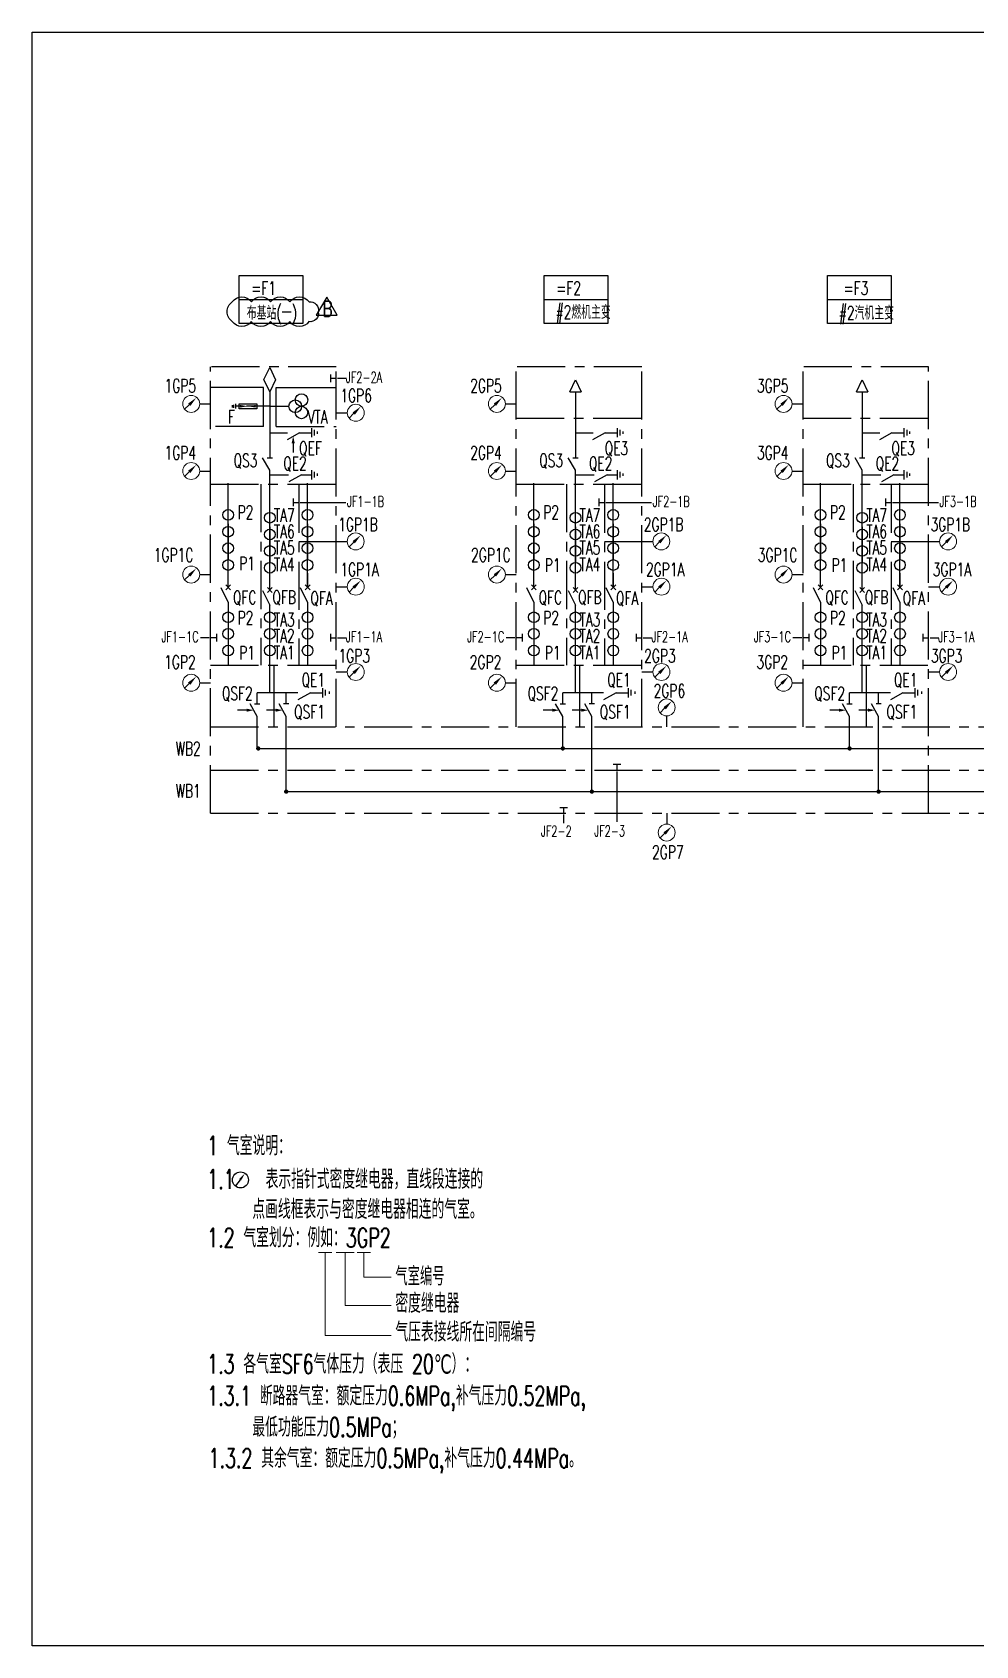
# Model space of a CAD drawing. Extents: x -61205 to 26665, y -81742 to 98141.
# Drawn here: x -57435 to -32859, y -81742 to -39742 of the extents above; entities that cross this region are included whole.
import ezdxf

# ---------------------------------------------------------------- set-up
doc = ezdxf.new("R2010")
doc.units = 0
doc.header["$LTSCALE"] = 1000
doc.header["$MEASUREMENT"] = 0
doc.linetypes.add('G', pattern=[2, 1.25, -0.25, 0.25, -0.25])
doc.layers.get('0').update_dxf_attribs({"linetype": 'CONTINUOUS'})
for name, color, linetype in [('01', 7, 'CONTINUOUS'), ('05', 4, 'G'), ('06', 4, 'G'), ('08', 1, 'CONTINUOUS'), ('09', 3, 'CONTINUOUS'), ('1', 7, 'CONTINUOUS'), ('11', 6, 'CONTINUOUS')]:
    doc.layers.add(name, color=color, linetype=linetype)
doc.styles.add('DXT', font='geditxt.shx', dxfattribs={"width": 0.72, "bigfont": 'hzfs_1.shx'})
doc.styles.add('intecad', font='geditxt.shx', dxfattribs={"width": 0.667, "bigfont": 'hzfs_1.shx'})
doc.styles.add('QHZ', font='geditxt.shx', dxfattribs={"width": 0.67, "bigfont": 'hzfs_1.shx'})

# ---------------------------------------------------------------- blocks, each defined once
blk = doc.blocks.new('SLAJDKA')
blk.add_lwpolyline([(203165, 83952), (202894, 84422), (202623, 83953)], close=True)
at = {"layer": '1', "color": 7, "linetype": 'Continuous', "style": 'DXT', "width": 0.72}
blk.add_text('B', height=400, dxfattribs=at).set_placement((202788, 83924))

msp = doc.modelspace()

# ---------------------------------------------------------------- linework, layer by layer
for p, q in [((-52048.444, -46696.036), (-50388.058, -46696.036)), ((-44103.241, -46696.036), (-42442.855, -46696.036)), ((-36718.891, -46696.036), (-35058.505, -46696.036)), ((-49480.088, -48748.569), (-49251.574, -48748.569)), ((-53073.045, -49416.688), (-52787.331, -49416.688)), ((-45111.673, -49416.688), (-44825.96, -49416.688)), ((-37643.202, -49416.688), (-37357.489, -49416.688)), ((-53073.045, -51162.385), (-52787.331, -51162.385)), ((-45111.673, -51162.385), (-44825.96, -51162.385)), ((-37643.202, -51162.385), (-37357.489, -51162.385)), ((-50457.115, -51978.608), (-49262.562, -51978.608)), ((-42495.744, -51978.608), (-41301.191, -51978.608)), ((-35027.273, -51978.608), (-33832.719, -51978.608)), ((-53073.045, -53859.267), (-52787.331, -53859.267)), ((-45111.673, -53859.267), (-44825.96, -53859.267)), ((-37643.202, -53859.267), (-37357.489, -53859.267)), ((-52822.217, -55502.507), (-53050.731, -55502.507)), ((-49480.088, -55501.715), (-49251.574, -55501.715)), ((-44860.846, -55502.507), (-45089.36, -55502.507)), ((-41518.717, -55501.715), (-41290.203, -55501.715)), ((-37392.375, -55502.507), (-37620.889, -55502.507)), ((-34050.246, -55501.715), (-33821.732, -55501.715)), ((-53073.045, -56673.9), (-52787.331, -56673.9)), ((-49514.974, -56394.306), (-49229.261, -56394.306)), ((-45111.673, -56673.9), (-44825.96, -56673.9)), ((-41553.603, -56394.306), (-41267.889, -56394.306)), ((-37643.202, -56673.9), (-37357.489, -56673.9)), ((-34085.132, -56394.306), (-33799.418, -56394.306)), ((-40909.467, -57823.488), (-40909.467, -57537.774)), ((-42205.757, -58981.19), (-42205.757, -60291.988)), ((-43594.886, -60104.006), (-43594.886, -60332.519)), ((-40909.467, -60069.12), (-40909.467, -60354.833)), ((-52022.126, -69612.952, -0.01), (-52144.485, -69772.656, -0.01))]:
    msp.add_line(p, q)
msp.add_lwpolyline([(-57434.652, -39741.701), (16865.348, -39741.701), (16865.348, -81741.701), (-57434.652, -81741.701)], close=True)
msp.add_lwpolyline([(-52225.727, -46761.302, -0.52056705), (-51725.727, -46761.302, -0.52056705), (-51225.727, -46761.302, -0.52056705), (-50725.727, -46761.302, -0.52056705), (-50225.727, -46761.302, -0.52056705), (-49983.072, -47018.647, -0.52056705), (-50228.146, -47273.573, -0.52056705), (-50728.146, -47273.573, -0.52056705), (-51228.146, -47273.573, -0.52056705), (-51728.146, -47273.573, -0.52056705), (-52225.727, -47271.154, -0.52056705)], format="xyb", close=True)
at = {"linetype": 'ByBlock', "lineweight": 18}
for points in [[(-53348.806, -49438.459), (-53465.788, -49555.442)], [(-45387.434, -49438.459), (-45504.417, -49555.442)], [(-37918.963, -49438.459), (-38035.946, -49555.442)], [(-49063.71, -49667.705), (-49180.693, -49784.688)], [(-53348.806, -51184.157), (-53465.788, -51301.139)], [(-45387.434, -51184.157), (-45504.417, -51301.139)], [(-37918.963, -51184.157), (-38035.946, -51301.139)], [(-49062.133, -53016.623), (-49179.116, -53133.606)], [(-41100.762, -53016.623), (-41217.745, -53133.606)], [(-33632.291, -53016.623), (-33749.274, -53133.606)], [(-53348.806, -53881.038), (-53465.788, -53998.021)], [(-45387.434, -53881.038), (-45504.417, -53998.021)], [(-37918.963, -53881.038), (-38035.946, -53998.021)], [(-49063.71, -54195.259), (-49180.693, -54312.242)], [(-41102.339, -54195.259), (-41219.322, -54312.242)], [(-33633.868, -54195.259), (-33750.851, -54312.242)], [(-53348.806, -56695.671), (-53465.788, -56812.654)], [(-49063.71, -56416.077), (-49180.693, -56533.06)], [(-45387.434, -56695.671), (-45504.417, -56812.654)], [(-41102.339, -56416.077), (-41219.322, -56533.06)], [(-37918.963, -56695.671), (-38035.946, -56812.654)], [(-33633.868, -56416.077), (-33750.851, -56533.06)], [(-40964.572, -57338.89), (-41081.555, -57455.873)], [(-40964.572, -60597.26), (-41081.555, -60714.243)]]:
    msp.add_lwpolyline(points, dxfattribs=at)
for centre in [(-53293.7, -49416.688), (-49008.605, -49645.934), (-45332.329, -49416.688), (-37863.858, -49416.688), (-53293.7, -51162.385), (-45332.329, -51162.385), (-37863.858, -51162.385), (-49010.065, -52994.852), (-41048.694, -52994.852), (-33580.223, -52994.852), (-53293.7, -53859.267), (-45332.329, -53859.267), (-37863.858, -53859.267), (-49008.605, -54173.488), (-41047.234, -54173.488), (-33578.763, -54173.488), (-49008.605, -56394.306), (-41047.234, -56394.306), (-33578.763, -56394.306), (-53293.7, -56673.9), (-45332.329, -56673.9), (-37863.858, -56673.9), (-40909.467, -57317.119), (-40909.467, -60575.489)]:
    msp.add_circle(centre, 220.656, dxfattribs=at)
msp.add_circle((-52010.243, -69617.395, -0.01), 208.26)
for points in [[(-53315.43, -49468.798), (-53163.737, -49256.428), (-53376.107, -49408.121)], [(-49030.335, -49698.043), (-48878.641, -49485.673), (-49091.012, -49637.366)], [(-45354.059, -49468.798), (-45202.366, -49256.428), (-45414.736, -49408.121)], [(-37885.587, -49468.798), (-37733.894, -49256.428), (-37946.265, -49408.121)], [(-53315.43, -51214.495), (-53163.737, -51002.125), (-53376.107, -51153.818)], [(-45354.059, -51214.495), (-45202.366, -51002.125), (-45414.736, -51153.818)], [(-37885.587, -51214.495), (-37733.894, -51002.125), (-37946.265, -51153.818)], [(-49031.795, -53046.962), (-48880.102, -52834.591), (-49092.472, -52986.284)], [(-41070.424, -53046.962), (-40918.731, -52834.591), (-41131.101, -52986.284)], [(-33601.952, -53046.962), (-33450.259, -52834.591), (-33662.63, -52986.284)], [(-53315.43, -53911.377), (-53163.737, -53699.007), (-53376.107, -53850.7)], [(-45354.059, -53911.377), (-45202.366, -53699.007), (-45414.736, -53850.7)], [(-37885.587, -53911.377), (-37733.894, -53699.007), (-37946.265, -53850.7)], [(-49030.335, -54225.598), (-48878.641, -54013.228), (-49091.012, -54164.921)], [(-41068.963, -54225.598), (-40917.27, -54013.228), (-41129.641, -54164.921)], [(-33600.492, -54225.598), (-33448.799, -54013.228), (-33661.169, -54164.921)], [(-49030.335, -56446.416), (-48878.641, -56234.046), (-49091.012, -56385.739)], [(-41068.963, -56446.416), (-40917.27, -56234.046), (-41129.641, -56385.739)], [(-33600.492, -56446.416), (-33448.799, -56234.046), (-33661.169, -56385.739)], [(-53315.43, -56726.01), (-53163.737, -56513.639), (-53376.107, -56665.332)], [(-45354.059, -56726.01), (-45202.366, -56513.639), (-45414.736, -56665.332)], [(-37885.587, -56726.01), (-37733.894, -56513.639), (-37946.265, -56665.332)], [(-40931.196, -57369.228), (-40779.503, -57156.858), (-40991.873, -57308.551)], [(-40931.196, -60627.598), (-40779.503, -60415.228), (-40991.873, -60566.921)]]:
    msp.add_solid(points, dxfattribs=at)
msp.add_solid([(-51995.509, -69633.345, -0.01), (-52048.744, -69592.558, -0.01), (-51899.767, -69453.247, -0.01)])
at = {"layer": '01'}
for p, q in [((-51400.051, -48783.82), (-51247.271, -48471.682)), ((-51247.271, -48471.682), (-51098.195, -48791.073)), ((-49664.972, -48648.569), (-49664.972, -48848.569)), ((-51247.271, -49103.307), (-51400.051, -48783.82)), ((-51098.195, -48791.073), (-51247.271, -49103.307)), ((-51247.271, -49103.307), (-51246.758, -50819.708)), ((-49664.972, -48748.569), (-49514.974, -48748.569)), ((-43435.136, -49103.307), (-43282.356, -48791.169)), ((-43285.9, -49103.307), (-43285.387, -50819.708)), ((-43282.356, -48791.169), (-43136.665, -49103.307)), ((-35966.664, -49103.307), (-35813.885, -48791.169)), ((-35817.429, -49103.307), (-35816.916, -50819.708)), ((-35813.885, -48791.169), (-35668.194, -49103.307)), ((-52224.866, -49447.935), (-52224.866, -49505.973)), ((-52184.066, -49517.459), (-52184.066, -49435.859)), ((-52143.266, -49415.459), (-52143.266, -49537.859)), ((-52019.971, -49476.659), (-52143.266, -49476.659)), ((-52043.135, -49411.379), (-51588.806, -49411.379)), ((-52043.135, -49541.939), (-52043.135, -49411.379)), ((-51588.806, -49541.939), (-52043.135, -49541.939)), ((-51588.806, -49476.659), (-51856.771, -49476.659)), ((-51247.16, -49476.659), (-51788.856, -49476.659)), ((-51246.758, -49476.659), (-51746.138, -49476.659)), ((-51588.806, -49411.379), (-51588.806, -49541.939)), ((-51246.758, -49476.659), (-50747.378, -49476.659)), ((-51246.758, -50164.448), (-50786.624, -50164.448)), ((-50475.556, -50164.448), (-50798.684, -50351.006)), ((-50475.556, -50164.448), (-50154.297, -50164.448)), ((-50154.297, -50285.118), (-50154.297, -50043.777)), ((-50078.878, -50239.867), (-50078.878, -50089.028)), ((-50003.458, -50194.615), (-50003.458, -50134.28)), ((-43285.387, -50164.448), (-42825.253, -50164.448)), ((-42514.185, -50164.448), (-42837.313, -50351.006)), ((-42514.185, -50164.448), (-42192.926, -50164.448)), ((-42192.926, -50285.118), (-42192.926, -50043.777)), ((-42117.506, -50239.867), (-42117.506, -50089.028)), ((-42042.087, -50194.615), (-42042.087, -50134.28)), ((-35816.916, -50164.448), (-35356.782, -50164.448)), ((-35045.713, -50164.448), (-35368.841, -50351.006)), ((-35045.713, -50164.448), (-34724.454, -50164.448)), ((-34724.454, -50285.118), (-34724.454, -50043.777)), ((-34649.035, -50239.867), (-34649.035, -50089.028)), ((-34573.616, -50194.615), (-34573.616, -50134.28)), ((-51246.758, -51142.836), (-51433.316, -50819.708)), ((-51314.031, -50819.708), (-51179.485, -50819.708)), ((-43285.387, -51142.836), (-43471.945, -50819.708)), ((-43352.66, -50819.708), (-43218.114, -50819.708)), ((-35816.916, -51142.836), (-36003.474, -50819.708)), ((-35884.189, -50819.708), (-35749.643, -50819.708)), ((-51246.758, -54262.822), (-51246.758, -51142.836)), ((-50154.297, -51380.546), (-50154.297, -51139.205)), ((-50078.878, -51335.295), (-50078.878, -51184.456)), ((-50003.458, -51290.043), (-50003.458, -51229.708)), ((-43285.387, -54262.822), (-43285.387, -51142.836)), ((-42192.926, -51380.546), (-42192.926, -51139.205)), ((-42117.506, -51335.295), (-42117.506, -51184.456)), ((-42042.087, -51290.043), (-42042.087, -51229.708)), ((-35816.916, -54262.822), (-35816.916, -51142.836)), ((-34724.454, -51380.546), (-34724.454, -51139.205)), ((-34649.035, -51335.295), (-34649.035, -51184.456)), ((-34573.616, -51290.043), (-34573.616, -51229.708)), ((-52331.429, -53668.988), (-52331.429, -51479.242)), ((-52331.429, -54190.015), (-52331.429, -51479.242)), ((-51246.758, -51259.875), (-50759.23, -51259.875)), ((-51246.758, -53741.795), (-51246.758, -51552.049)), ((-50424.487, -51259.875), (-50747.615, -51446.434)), ((-50424.487, -51259.875), (-50154.297, -51259.875)), ((-50262.46, -53668.988), (-50262.46, -51479.242)), ((-50262.46, -54190.015), (-50262.46, -51479.242)), ((-44370.058, -53668.988), (-44370.058, -51479.242)), ((-44370.058, -54190.015), (-44370.058, -51479.242)), ((-43285.387, -51259.875), (-42797.859, -51259.875)), ((-43285.387, -53741.795), (-43285.387, -51552.049)), ((-42463.116, -51259.875), (-42786.244, -51446.434)), ((-42463.116, -51259.875), (-42192.926, -51259.875)), ((-42301.089, -53668.988), (-42301.089, -51479.242)), ((-42301.089, -54190.015), (-42301.089, -51479.242)), ((-36901.587, -53668.988), (-36901.587, -51479.242)), ((-36901.587, -54190.015), (-36901.587, -51479.242)), ((-35816.916, -51259.875), (-35329.388, -51259.875)), ((-35816.916, -53741.795), (-35816.916, -51552.049)), ((-34994.645, -51259.875), (-35317.773, -51446.434)), ((-34994.645, -51259.875), (-34724.454, -51259.875)), ((-34832.618, -53668.988), (-34832.618, -51479.242)), ((-34832.618, -54190.015), (-34832.618, -51479.242)), ((-50641.999, -51878.608), (-50641.999, -52078.608)), ((-50641.999, -51978.608), (-50492.001, -51978.608)), ((-42680.627, -51878.608), (-42680.627, -52078.608)), ((-42680.627, -51978.608), (-42530.63, -51978.608)), ((-35212.156, -51878.608), (-35212.156, -52078.608)), ((-35212.156, -51978.608), (-35062.159, -51978.608)), ((-52331.429, -53464.636), (-52331.429, -52451.002)), ((-50262.46, -53464.636), (-50262.46, -52451.002)), ((-44370.058, -53464.636), (-44370.058, -52451.002)), ((-42301.089, -53464.636), (-42301.089, -52451.002)), ((-36901.587, -53464.636), (-36901.587, -52451.002)), ((-34832.618, -53464.636), (-34832.618, -52451.002)), ((-52331.429, -52541.57), (-52331.429, -53464.636)), ((-51246.758, -53537.443), (-51246.758, -52523.809)), ((-51246.758, -52614.377), (-51246.758, -53537.443)), ((-50262.46, -52541.57), (-50262.46, -53464.636)), ((-44370.058, -52541.57), (-44370.058, -53464.636)), ((-43285.387, -53537.443), (-43285.387, -52523.809)), ((-43285.387, -52614.377), (-43285.387, -53537.443)), ((-42301.089, -52541.57), (-42301.089, -53464.636)), ((-36901.587, -52541.57), (-36901.587, -53464.636)), ((-35816.916, -53537.443), (-35816.916, -52523.809)), ((-35816.916, -52614.377), (-35816.916, -53537.443)), ((-34832.618, -52541.57), (-34832.618, -53464.636)), ((-52267.766, -54126.351), (-52395.093, -54253.678)), ((-52395.093, -54126.351), (-52267.766, -54253.678)), ((-52331.429, -54190.015), (-52331.429, -53816.218)), ((-50198.14, -54126.351), (-50325.468, -54253.678)), ((-50325.468, -54126.351), (-50198.14, -54253.678)), ((-50262.46, -54190.015), (-50262.46, -53816.218)), ((-50261.804, -53818.372), (-50261.804, -54190.015)), ((-44306.395, -54126.351), (-44433.722, -54253.678)), ((-44433.722, -54126.351), (-44306.395, -54253.678)), ((-44370.058, -54190.015), (-44370.058, -53816.218)), ((-42236.769, -54126.351), (-42364.096, -54253.678)), ((-42364.096, -54126.351), (-42236.769, -54253.678)), ((-42301.089, -54190.015), (-42301.089, -53816.218)), ((-42300.433, -53818.372), (-42300.433, -54190.015)), ((-36965.251, -54126.351), (-36837.923, -54253.678)), ((-36837.923, -54126.351), (-36965.251, -54253.678)), ((-36901.587, -54190.015), (-36901.587, -53816.218)), ((-34895.625, -54126.351), (-34768.298, -54253.678)), ((-34768.298, -54126.351), (-34895.625, -54253.678)), ((-34832.618, -54190.015), (-34832.618, -53816.218)), ((-34831.962, -53818.372), (-34831.962, -54190.015)), ((-52521.477, -54198.511), (-52331.429, -54583)), ((-52331.429, -54583), (-52331.429, -56219.937)), ((-52331.429, -54583), (-52331.429, -54754.862)), ((-51436.805, -54271.318), (-51246.758, -54655.807)), ((-51310.422, -54199.158), (-51183.094, -54326.486)), ((-51183.094, -54199.158), (-51310.422, -54326.486)), ((-50451.851, -54198.511), (-50261.804, -54583)), ((-50261.804, -54583), (-50261.804, -56219.937)), ((-50261.804, -54583), (-50261.804, -54757.369)), ((-44560.105, -54198.511), (-44370.058, -54583)), ((-44370.058, -54583), (-44370.058, -56219.937)), ((-43475.434, -54271.318), (-43285.387, -54655.807)), ((-43349.051, -54199.158), (-43221.723, -54326.486)), ((-43221.723, -54199.158), (-43349.051, -54326.486)), ((-42490.48, -54198.511), (-42300.433, -54583)), ((-42300.433, -54583), (-42300.433, -56219.937)), ((-37091.634, -54198.511), (-36901.587, -54583)), ((-36901.587, -54583), (-36901.587, -56219.937)), ((-36006.963, -54271.318), (-35816.916, -54655.807)), ((-35753.252, -54199.158), (-35880.579, -54326.486)), ((-35880.579, -54199.158), (-35753.252, -54326.486)), ((-35022.009, -54198.511), (-34831.962, -54583)), ((-34831.962, -54583), (-34831.962, -56219.937)), ((-51246.758, -56932.692), (-51246.758, -54655.807)), ((-43285.387, -56932.692), (-43285.387, -54655.807)), ((-35816.916, -56932.692), (-35816.916, -54655.807)), ((-52637.334, -55402.507), (-52637.334, -55602.507)), ((-49664.972, -55401.715), (-49664.972, -55601.715)), ((-44675.963, -55402.507), (-44675.963, -55602.507)), ((-41703.6, -55401.715), (-41703.6, -55601.715)), ((-37207.491, -55402.507), (-37207.491, -55602.507)), ((-34235.129, -55401.715), (-34235.129, -55601.715)), ((-52637.334, -55502.507), (-52787.331, -55502.507)), ((-49664.972, -55501.715), (-49514.974, -55501.715)), ((-44675.963, -55502.507), (-44825.96, -55502.507)), ((-41703.6, -55501.715), (-41553.603, -55501.715)), ((-37207.491, -55502.507), (-37357.489, -55502.507)), ((-34235.129, -55501.715), (-34085.132, -55501.715)), ((-51575.95, -57227.272), (-51575.95, -56932.692)), ((-50512.995, -56932.692), (-51575.95, -56932.692)), ((-50819.424, -57227.272), (-50819.424, -56932.692)), ((-50189.867, -56934.359), (-50512.995, -57120.918)), ((-50189.867, -56934.359), (-49868.608, -56934.359)), ((-49868.608, -57055.03), (-49868.608, -56813.689)), ((-49793.189, -57009.779), (-49793.189, -56858.94)), ((-49692.923, -56959.957), (-49692.923, -56899.622)), ((-43614.579, -57227.272), (-43614.579, -56932.692)), ((-42551.624, -56932.692), (-43614.579, -56932.692)), ((-42858.053, -57227.272), (-42858.053, -56932.692)), ((-42228.496, -56934.359), (-42551.624, -57120.918)), ((-42228.496, -56934.359), (-41907.237, -56934.359)), ((-41907.237, -57055.03), (-41907.237, -56813.689)), ((-41831.818, -57009.779), (-41831.818, -56858.94)), ((-41731.552, -56959.957), (-41731.552, -56899.622)), ((-36146.108, -57227.272), (-36146.108, -56932.692)), ((-35083.153, -56932.692), (-36146.108, -56932.692)), ((-35389.581, -57227.272), (-35389.581, -56932.692)), ((-34760.025, -56934.359), (-35083.153, -57120.918)), ((-34760.025, -56934.359), (-34438.766, -56934.359)), ((-34438.766, -57055.03), (-34438.766, -56813.689)), ((-34363.346, -57009.779), (-34363.346, -56858.94)), ((-34263.081, -56959.957), (-34263.081, -56899.622)), ((-51575.95, -57550.4), (-51762.509, -57227.272)), ((-51643.223, -57227.272), (-51508.678, -57227.272)), ((-50819.424, -57550.4), (-51005.982, -57227.272)), ((-50752.151, -57227.272), (-50886.697, -57227.272)), ((-43614.579, -57550.4), (-43801.137, -57227.272)), ((-43681.852, -57227.272), (-43547.306, -57227.272)), ((-42858.053, -57550.4), (-43044.611, -57227.272)), ((-42790.78, -57227.272), (-42925.326, -57227.272)), ((-36146.108, -57550.4), (-36332.666, -57227.272)), ((-36213.381, -57227.272), (-36078.835, -57227.272)), ((-35389.581, -57550.4), (-35576.14, -57227.272)), ((-35322.309, -57227.272), (-35456.854, -57227.272)), ((-51575.95, -58384.896), (-51575.95, -57550.4)), ((-50819.424, -59507.712), (-50819.424, -57550.4)), ((-43614.579, -58384.896), (-43614.579, -57550.4)), ((-42858.053, -59507.712), (-42858.053, -57550.4)), ((-36146.108, -58384.896), (-36146.108, -57550.4)), ((-35389.581, -59507.712), (-35389.581, -57550.4)), ((-51575.95, -58384.896), (10301.565, -58384.896)), ((-42305.757, -58796.306), (-42105.757, -58796.306)), ((-42205.757, -58796.306), (-42205.757, -58946.304)), ((-50847.305, -59507.712), (11058.091, -59507.712)), ((-43694.886, -59919.122), (-43494.886, -59919.122)), ((-43594.886, -59919.122), (-43594.886, -60069.12))]:
    msp.add_line(p, q, dxfattribs=at)
for points in [[(-52048.444, -46071.036), (-50388.058, -46071.036), (-50388.058, -47321.036), (-52048.444, -47321.036)], [(-44103.241, -46071.036), (-42442.855, -46071.036), (-42442.855, -47321.036), (-44103.241, -47321.036)], [(-36718.891, -46071.036), (-35058.505, -46071.036), (-35058.505, -47321.036), (-36718.891, -47321.036)]]:
    msp.add_lwpolyline(points, close=True, dxfattribs=at)
at = {"layer": '01', "const_width": 55.762}
for points in [[(-51548.069, -58357.015, -1), (-51548.069, -58412.777, -1)], [(-43614.579, -58357.015, -1), (-43614.579, -58412.777, -1)], [(-36146.108, -58357.015, -1), (-36146.108, -58412.777, -1)], [(-50819.424, -59479.831, 1), (-50819.424, -59535.593, 1)], [(-42858.053, -59479.831, 1), (-42858.053, -59535.593, 1)], [(-35389.581, -59479.831, 1), (-35389.581, -59535.593, 1)]]:
    msp.add_lwpolyline(points, format="xyb", close=True, dxfattribs=at)
at = {"layer": '01'}
for centre, radius in [((-50583.849, -49476.659), 163.529), ((-50420.066, -49313.13), 163.529), ((-50420.066, -49640.187), 163.529), ((-52331.429, -52305.196), 139.406), ((-51246.758, -52378.004), 139.406), ((-50262.46, -52305.196), 139.406), ((-44370.058, -52305.196), 139.406), ((-43285.387, -52378.004), 139.406), ((-42301.089, -52305.196), 139.406), ((-36901.587, -52305.196), 139.406), ((-35816.916, -52378.004), 139.406), ((-34832.618, -52305.196), 139.406), ((-52331.429, -52742.955), 139.406), ((-51246.758, -52815.762), 139.406), ((-50262.46, -52742.955), 139.406), ((-44370.058, -52742.955), 139.406), ((-43285.387, -52815.762), 139.406), ((-42301.089, -52742.955), 139.406), ((-36901.587, -52742.955), 139.406), ((-35816.916, -52815.762), 139.406), ((-34832.618, -52742.955), 139.406), ((-52331.429, -53171.309), 139.406), ((-51246.758, -53244.117), 139.406), ((-50262.46, -53171.309), 139.406), ((-44370.058, -53171.309), 139.406), ((-43285.387, -53244.117), 139.406), ((-42301.089, -53171.309), 139.406), ((-36901.587, -53171.309), 139.406), ((-35816.916, -53244.117), 139.406), ((-34832.618, -53171.309), 139.406), ((-52331.429, -53608.689), 139.406), ((-51246.758, -53681.496), 139.406), ((-50262.46, -53608.689), 139.406), ((-44370.058, -53608.689), 139.406), ((-43285.387, -53681.496), 139.406), ((-42301.089, -53608.689), 139.406), ((-36901.587, -53608.689), 139.406), ((-35816.916, -53681.496), 139.406), ((-34832.618, -53608.689), 139.406), ((-52331.429, -54970.746), 139.406), ((-51246.758, -54970.746), 139.406), ((-50261.804, -54970.746), 139.406), ((-44370.058, -54970.746), 139.406), ((-43285.387, -54970.746), 139.406), ((-42300.433, -54970.746), 139.406), ((-36901.587, -54970.746), 139.406), ((-35816.916, -54970.746), 139.406), ((-34831.962, -54970.746), 139.406), ((-52331.429, -55399.1), 139.406), ((-51246.758, -55399.1), 139.406), ((-50261.804, -55399.1), 139.406), ((-44370.058, -55399.1), 139.406), ((-43285.387, -55399.1), 139.406), ((-42300.433, -55399.1), 139.406), ((-36901.587, -55399.1), 139.406), ((-35816.916, -55399.1), 139.406), ((-34831.962, -55399.1), 139.406), ((-52331.429, -55836.479), 139.406), ((-51246.758, -55836.479), 139.406), ((-50261.804, -55836.479), 139.406), ((-44370.058, -55836.479), 139.406), ((-43285.387, -55836.479), 139.406), ((-42300.433, -55836.479), 139.406), ((-36901.587, -55836.479), 139.406), ((-35816.916, -55836.479), 139.406), ((-34831.962, -55836.479), 139.406)]:
    msp.add_circle(centre, radius, dxfattribs=at)
for points in [[(-52024.757, -49510.659), (-51820.757, -49476.659), (-52024.757, -49442.659)], [(-51616.757, -49510.659), (-51820.757, -49476.659), (-51616.757, -49442.659)]]:
    msp.add_solid(points, dxfattribs=at)
at = {"layer": '05'}
for p, q in [((-49514.974, -48447.919), (-52787.331, -48447.919)), ((-52787.331, -60069.12), (-52787.331, -48447.919)), ((-49514.974, -57823.488), (-49514.974, -48447.919)), ((-44825.96, -57823.488), (-44825.96, -48447.919)), ((-41553.603, -48447.919), (-44825.96, -48447.919)), ((-41553.603, -57823.488), (-41553.603, -48447.919)), ((-37357.489, -57823.488), (-37357.489, -48447.919)), ((-34085.132, -48447.919), (-37357.489, -48447.919)), ((-34085.132, -60069.12), (-34085.132, -48447.919)), ((-51414.643, -50003.358), (-51414.643, -48987.755)), ((-44825.96, -49789.215), (-41553.603, -49789.215)), ((-37357.489, -49789.215), (-34085.132, -49789.215)), ((-51414.643, -50003.358), (-52787.331, -50003.358)), ((-51078.873, -50003.358), (-49514.974, -50003.358)), ((-52787.331, -51504.785), (-49514.974, -51504.785)), ((-51483.541, -51504.785), (-51483.541, -56219.937)), ((-50492.001, -51524.175), (-50492.001, -56219.937)), ((-44825.96, -51504.785), (-41553.603, -51504.785)), ((-43522.169, -51504.785), (-43522.169, -56219.937)), ((-42530.63, -51524.175), (-42530.63, -56219.937)), ((-37357.489, -51504.785), (-34085.132, -51504.785)), ((-36053.698, -51504.785), (-36053.698, -56219.937)), ((-35062.159, -51524.175), (-35062.159, -56219.937)), ((-52787.331, -56219.937), (-49511.812, -56219.937)), ((-44825.96, -56219.937), (-41550.441, -56219.937)), ((-37357.489, -56219.937), (-34081.969, -56219.937)), ((-52787.331, -57823.488), (12334.66, -57823.488)), ((-52787.331, -58946.304), (12334.66, -58946.304)), ((-52787.331, -60069.12), (12334.66, -60069.12))]:
    msp.add_line(p, q, dxfattribs=at)
at = {"layer": '05', "ltscale": 500}
for p, q in [((-51414.643, -48987.755), (-52787.331, -48987.755)), ((-51078.873, -50003.358), (-51078.873, -48987.755)), ((-51078.873, -48987.755), (-49514.974, -48987.755)), ((-51132.149, -57823.488), (-51132.149, -56219.937)), ((-43170.778, -57823.488), (-43170.778, -56219.937)), ((-35702.307, -57823.488), (-35702.307, -56219.937))]:
    msp.add_line(p, q, dxfattribs=at)
at = {"layer": '05', "color": 7}
for p, q in [((-50637.12, -50438.429), (-50637.12, -50678.429)), ((-51849.932, -57388.836), (-52089.932, -57388.836)), ((-51093.406, -57388.836), (-51333.406, -57388.836)), ((-43888.561, -57388.836), (-44128.561, -57388.836)), ((-43132.034, -57388.836), (-43372.034, -57388.836)), ((-36420.09, -57388.836), (-36660.09, -57388.836)), ((-35663.563, -57388.836), (-35903.563, -57388.836))]:
    msp.add_line(p, q, dxfattribs=at)
for points in [[(-50677.12, -50438.429), (-50597.12, -50438.429), (-50637.12, -50257.727)], [(-51849.932, -57348.836), (-51849.932, -57428.836), (-51669.23, -57388.836)], [(-51093.406, -57348.836), (-51093.406, -57428.836), (-50912.703, -57388.836)], [(-43888.561, -57348.836), (-43888.561, -57428.836), (-43707.858, -57388.836)], [(-43132.034, -57348.836), (-43132.034, -57428.836), (-42951.332, -57388.836)], [(-36420.09, -57348.836), (-36420.09, -57428.836), (-36239.387, -57388.836)], [(-35663.563, -57348.836), (-35663.563, -57428.836), (-35482.86, -57388.836)]]:
    msp.add_solid(points, dxfattribs=at)
at = {"layer": '08'}
for p, q in [((-49514.974, -49645.934), (-49229.261, -49645.934)), ((-50492.001, -52994.852), (-49230.721, -52994.852)), ((-42530.63, -52994.852), (-41269.35, -52994.852)), ((-35062.159, -52994.852), (-33800.878, -52994.852)), ((-49514.974, -54173.488), (-49229.261, -54173.488)), ((-41553.603, -54173.488), (-41267.889, -54173.488)), ((-34085.132, -54173.488), (-33799.418, -54173.488))]:
    msp.add_line(p, q, dxfattribs=at)
at = {"layer": '09'}
for p, q in [((-43435.136, -49103.307), (-43136.665, -49103.307)), ((-35966.664, -49103.307), (-35668.194, -49103.307))]:
    msp.add_line(p, q, dxfattribs=at)
at = {"layer": '11', "linetype": 'ByBlock', "lineweight": 18}
for p, q in [((-49978.917, -71506.036, -0.01), (-49632.654, -71506.036, -0.01)), ((-49805.785, -71507.829, -0.01), (-49805.785, -73664.638, -0.01)), ((-49514.835, -71507.829, -0.01), (-49046.045, -71507.829, -0.01)), ((-49280.44, -71507.829, -0.01), (-49280.44, -72882.397, -0.01)), ((-48968.839, -71506.036, -0.01), (-48622.575, -71506.036, -0.01)), ((-48795.707, -71506.036, -0.01), (-48795.707, -72147.816, -0.01)), ((-48795.707, -72147.816, -0.01), (-48089.947, -72147.816, -0.01)), ((-49280.44, -72882.397, -0.01), (-48089.947, -72882.397, -0.01)), ((-49805.785, -73664.638, -0.01), (-48089.947, -73664.638, -0.01))]:
    msp.add_line(p, q, dxfattribs=at)

# ---------------------------------------------------------------- block references
msp.add_blockref('SLAJDKA', (-252659.371, -131061.633))

# ---------------------------------------------------------------- texts
at = {"layer": '06', "style": 'intecad', "width": 0.667}
for s, p in [('JF2-2A', (-49264.187, -48863.977)), ('JF1-1B', (-49235.564, -52094.017)), ('JF2-1B', (-41274.193, -52094.017)), ('JF3-1B', (-33805.722, -52094.017)), ('JF1-1C', (-54069.744, -55617.915)), ('JF1-1A', (-49264.187, -55617.123)), ('JF2-1C', (-46108.373, -55617.915)), ('JF2-1A', (-41302.816, -55617.123)), ('JF3-1C', (-38639.902, -55617.915)), ('JF3-1A', (-33834.345, -55617.123)), ('JF2-2', (-44184.637, -60676.766)), ('JF2-3', (-42795.507, -60672.888))]:
    msp.add_text(s, height=280, dxfattribs=at).set_placement(p)
at = {"layer": '11'}
for s, height, style, width, p in [('=F1', 350, 'intecad', 0.667, (-51726.595, -46576.945)), ('=F2', 350, 'intecad', 0.667, (-43781.391, -46576.945)), ('=F3', 350, 'intecad', 0.667, (-36296.443, -46576.945)), ('布基站(一)', 350, 'intecad', 0.667, (-51846.75, -47221.966)), ('#2燃机主变', 350, 'intecad', 0.667, (-43804.079, -47202.974)), ('#2汽机主变', 350, 'intecad', 0.667, (-36425.078, -47221.966)), ('1GP5', 350, 'intecad', 0.667, (-53988.174, -49117.788)), ('1GP6', 350, 'intecad', 0.667, (-49408.649, -49373.998)), ('2GP5', 350, 'intecad', 0.667, (-46026.803, -49117.788)), ('3GP5', 350, 'intecad', 0.667, (-38558.332, -49117.788)), ('F', 350, 'intecad', 0.667, (-52335.026, -49929.831)), ('VTA', 350, 'intecad', 0.667, (-50262.018, -49929.831)), ('QEF', 350, 'intecad', 0.667, (-50484.9, -50745.117)), ('QE3', 350, 'intecad', 0.667, (-42523.529, -50745.117)), ('QE3', 350, 'intecad', 0.667, (-35055.058, -50745.117)), ('1GP4', 350, 'intecad', 0.667, (-53988.174, -50863.485)), ('QS3', 350, 'intecad', 0.667, (-52189.009, -51064.356)), ('QE2', 350, 'intecad', 0.667, (-50893.985, -51140.735)), ('2GP4', 350, 'intecad', 0.667, (-46026.803, -50863.485)), ('QS3', 350, 'intecad', 0.667, (-44227.638, -51064.356)), ('QE2', 350, 'intecad', 0.667, (-42932.614, -51140.735)), ('3GP4', 350, 'intecad', 0.667, (-38558.332, -50863.485)), ('QS3', 350, 'intecad', 0.667, (-36759.167, -51064.356)), ('QE2', 350, 'intecad', 0.667, (-35464.143, -51140.735)), ('P2', 350, 'intecad', 0.667, (-52085.561, -52414.683)), ('P2', 350, 'intecad', 0.667, (-44124.19, -52414.683)), ('P2', 350, 'intecad', 0.667, (-36655.719, -52414.683)), ('TA7', 350, 'intecad', 0.667, (-51139.306, -52484.437)), ('1GP1B', 350, 'intecad', 0.667, (-49466.068, -52730.493)), ('TA7', 350, 'intecad', 0.667, (-43177.935, -52484.437)), ('2GP1B', 350, 'intecad', 0.667, (-41504.697, -52730.493)), ('TA7', 350, 'intecad', 0.667, (-35709.464, -52484.437)), ('3GP1B', 350, 'intecad', 0.667, (-34036.226, -52730.493)), ('TA6', 350, 'intecad', 0.667, (-51139.306, -52912.617)), ('TA6', 350, 'intecad', 0.667, (-43177.935, -52912.617)), ('TA6', 350, 'intecad', 0.667, (-35709.464, -52912.617)), ('1GP1C', 350, 'intecad', 0.667, (-54269.681, -53524.04)), ('TA5', 350, 'intecad', 0.667, (-51139.155, -53332.748)), ('2GP1C', 350, 'intecad', 0.667, (-46004.191, -53524.04)), ('TA5', 350, 'intecad', 0.667, (-43177.784, -53332.748)), ('3GP1C', 350, 'intecad', 0.667, (-38535.72, -53524.04)), ('TA5', 350, 'intecad', 0.667, (-35709.312, -53332.748)), ('P1', 350, 'intecad', 0.667, (-52045.278, -53743.4)), ('TA4', 350, 'intecad', 0.667, (-51139.155, -53770.127)), ('1GP1A', 350, 'intecad', 0.667, (-49408.649, -53901.553)), ('P1', 350, 'intecad', 0.667, (-44083.907, -53788.571)), ('TA4', 350, 'intecad', 0.667, (-43177.784, -53770.127)), ('2GP1A', 350, 'intecad', 0.667, (-41447.278, -53901.553)), ('P1', 350, 'intecad', 0.667, (-36615.435, -53788.571)), ('TA4', 350, 'intecad', 0.667, (-35709.312, -53770.127)), ('3GP1A', 350, 'intecad', 0.667, (-33978.806, -53901.553)), ('QFC', 350, 'intecad', 0.667, (-52205.391, -54630.326)), ('QFB', 350, 'intecad', 0.667, (-51177.862, -54623.189)), ('QFA', 350, 'intecad', 0.667, (-50190.179, -54648.29)), ('QFC', 350, 'intecad', 0.667, (-44244.02, -54630.326)), ('QFB', 350, 'intecad', 0.667, (-43216.491, -54623.189)), ('QFA', 350, 'intecad', 0.667, (-42228.808, -54648.29)), ('QFC', 350, 'intecad', 0.667, (-36775.549, -54630.326)), ('QFB', 350, 'intecad', 0.667, (-35748.02, -54623.189)), ('QFA', 350, 'intecad', 0.667, (-34760.336, -54648.29)), ('P2', 350, 'intecad', 0.667, (-52085.561, -55161.768)), ('TA3', 350, 'intecad', 0.667, (-51139.306, -55207.006)), ('P2', 350, 'intecad', 0.667, (-44124.19, -55161.768)), ('TA3', 350, 'intecad', 0.667, (-43177.935, -55207.006)), ('P2', 350, 'intecad', 0.667, (-36655.719, -55161.768)), ('TA3', 350, 'intecad', 0.667, (-35709.464, -55207.006)), ('TA2', 350, 'intecad', 0.667, (-51139.155, -55627.137)), ('TA2', 350, 'intecad', 0.667, (-43177.784, -55627.137)), ('TA2', 350, 'intecad', 0.667, (-35709.312, -55627.137)), ('P1', 350, 'intecad', 0.667, (-52045.278, -56068.728)), ('TA1', 350, 'intecad', 0.667, (-51139.155, -56064.516)), ('1GP3', 350, 'intecad', 0.667, (-49457.65, -56150.143)), ('P1', 350, 'intecad', 0.667, (-44083.907, -56068.728)), ('TA1', 350, 'intecad', 0.667, (-43177.784, -56064.516)), ('2GP3', 350, 'intecad', 0.667, (-41496.279, -56150.143)), ('P1', 350, 'intecad', 0.667, (-36615.435, -56068.728)), ('TA1', 350, 'intecad', 0.667, (-35709.312, -56064.516)), ('3GP3', 350, 'intecad', 0.667, (-34027.808, -56150.143)), ('1GP2', 350, 'intecad', 0.667, (-53999.434, -56312.298)), ('2GP2', 350, 'intecad', 0.667, (-46038.063, -56312.298)), ('3GP2', 350, 'intecad', 0.667, (-38569.591, -56312.298)), ('QE1', 350, 'intecad', 0.667, (-50418.823, -56774.938)), ('QE1', 350, 'intecad', 0.667, (-42457.452, -56774.938)), ('QE1', 350, 'intecad', 0.667, (-34988.981, -56774.938)), ('QSF2', 350, 'intecad', 0.667, (-52492.856, -57127.87)), ('QSF2', 350, 'intecad', 0.667, (-44531.485, -57127.87)), ('2GP6', 350, 'intecad', 0.667, (-41248.288, -57059.39)), ('QSF2', 350, 'intecad', 0.667, (-37063.014, -57127.87)), ('QSF1', 350, 'intecad', 0.667, (-50614.398, -57608.455)), ('QSF1', 350, 'intecad', 0.667, (-42653.026, -57608.455)), ('QSF1', 350, 'intecad', 0.667, (-35184.555, -57608.455)), ('WB2', 350, 'intecad', 0.667, (-53697.836, -58565.116)), ('WB1', 350, 'intecad', 0.667, (-53697.836, -59665.116)), ('2GP7', 350, 'intecad', 0.667, (-41289.917, -61262.183)), ('1 气室说明：', 499.8, 'intecad', 0.667, (-52878.241, -68975.968, -0.01)), ('1.1   表示指针式密度继电器，直线段连接的', 499.80003, 'intecad', 0.667, (-52878.241, -69848.249, -0.01)), ('点画线框表示与密度继电器相连的气室。', 499.80003, 'intecad', 0.667, (-51702.373, -70631.143, -0.01)), ('1.2 气室划分：例如：3GP2', 499.80003, 'intecad', 0.667, (-52878.241, -71369.83, -0.01)), ('气室编号', 479.0235, 'QHZ', 0.67, (-47976.988, -72363.814, -0.01)), ('密度继电器', 499.8, 'intecad', 0.667, (-47976.988, -73076.638, -0.01)), ('气压表接线所在间隔编号', 499.80003, 'intecad', 0.667, (-47976.988, -73824.743, -0.01)), ('1.3 各气室SF6气体压力（表压 20℃）：', 499.80003, 'intecad', 0.667, (-52878.241, -74658.004, -0.01)), ('1.3.1 断路器气室：额定压力0.6MPa,补气压力0.52MPa,', 499.80003, 'intecad', 0.667, (-52878.241, -75487.291, -0.01)), ('最低功能压力0.5MPa；', 499.80003, 'intecad', 0.667, (-51702.373, -76300.219, -0.01)), ('1.3.2 其余气室：额定压力0.5MPa,补气压力0.44MPa。', 499.80003, 'intecad', 0.667, (-52842.718, -77109.631, -0.01))]:
    msp.add_text(s, height=height, dxfattribs=dict(at, style=style, width=width)).set_placement(p)

doc.saveas('drawing.dxf')
